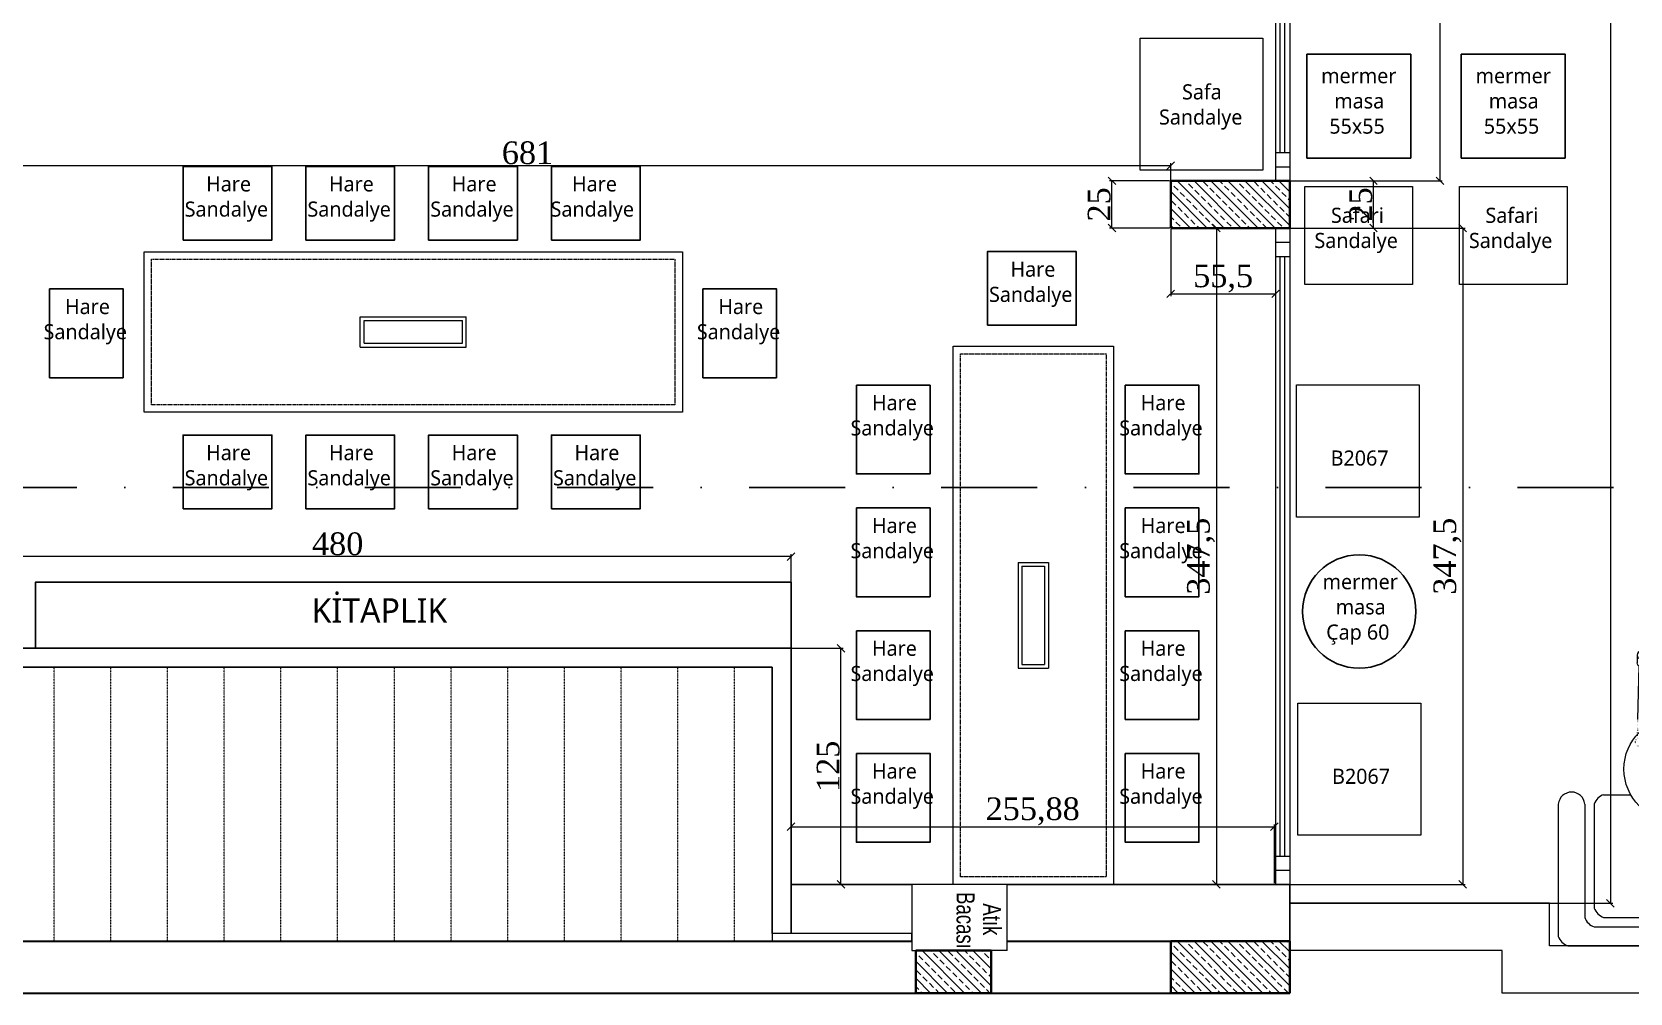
# Model space of a CAD drawing. Header units: millimetres. Extents: x 61675 to 66977, y 9453 to 12371.
# Drawn here: x 63813 to 64659, y 10299 to 10808 of the extents above; entities that cross this region are included whole.
import ezdxf

# ---------------------------------------------------------------- set-up
doc = ezdxf.new("R2010")
doc.units = ezdxf.units.MM
doc.header["$LTSCALE"] = 2
doc.header["$PDMODE"] = 2
for name, pattern in [('DASHDOTX2', [50.8, 25.4, -12.7, 0, -12.7]), ('DOT', [6.35, 0, -6.35]), ('DOT2', [0.125, 0, -0.125]), ('HIDDEN', [0.375, 0.25, -0.125])]:
    doc.linetypes.add(name, pattern=pattern)
doc.layers.get('0').update_dxf_attribs({"lineweight": 20})
for name, color, linetype, lineweight in [('DUVAR', 12, 'Continuous', 35), ('KOLON', 150, 'Continuous', 40), ('SIVA', 4, 'Continuous', 15), ('t_ahsap', 34, 'Continuous', 25), ('t_ahsapkesit', 42, 'Continuous', 20), ('t_alçıpan', 219, 'Continuous', 25), ('t_arka', 17, 'Continuous', 18), ('t_demir', 103, 'Continuous', 20), ('t_izdüşüm', 7, 'DOT2', 18), ('t_kesitçizgisi', 7, 'DASHDOTX2', 30), ('t_olcu', 252, 'Continuous', 20), ('t_oturum', 36, 'Continuous', 20), ('t_tarama', 253, 'Continuous', 5), ('t_tefris', 44, 'Continuous', 25), ('t_tefrişoturum', 25, 'Continuous', 15), ('t_yazı', 7, 'Continuous', 25), ('TEFRİŞ', 6, 'Continuous', 20), ('YEŞİL', 3, 'Continuous', 50)]:
    doc.layers.add(name, color=color, linetype=linetype, lineweight=lineweight)
doc.styles.add('MEKAN', font='swisscl.ttf', dxfattribs={"height": 21})
doc.styles.get("Standard").update_dxf_attribs({"font": 'times.ttf', "height": 12})
doc.dimstyles.new('olcu50', dxfattribs={"dimtxt": 13, "dimasz": 4, "dimexe": 1.25, "dimexo": 0.625, "dimtad": 1, "dimtxsty": 'Standard', "dimblk": 'OBLIQUE', "dimcen": 2.5, "dimclrd": 256, "dimclre": 256, "dimclrt": 7, "dimadec": 0, "dimazin": 0, "dimtfac": 1, "dimtmove": 0, "dimatfit": 3, "dimldrblk": 'OBLIQUE', "dimfxl": 1, "dimlwd": -1, "dimlwe": -1, "dimarcsym": 0})

# ---------------------------------------------------------------- blocks, each defined once
blk = doc.blocks.new('HSAN')
at = {"layer": 't_tefrişoturum'}
for p, q in [((-22.5, 47.14), (-22.5, 43.03)), ((-18.5, 47.14), (-18.5, 43.03)), ((14.6, 47.14), (14.6, 43.03)), ((18.6, 47.14), (18.6, 43.03)), ((-22.19, 13.17), (-21.54, 41.32)), ((-21.19, 13.17), (-20.55, 41.03)), ((16.65, 41.03), (17.3, 13.17)), ((17.65, 41.32), (18.3, 13.17))]:
    blk.add_line(p, q, dxfattribs=at)
at = {"layer": 't_tefrişoturum', "color": 252, "linetype": 'DOT', "ltscale": 0.06}
for p, q in [((-22.46, 2.76), (-22.19, 13.17)), ((18.3, 13.17), (18.56, 2.76)), ((15.87, 0), (-19.77, 0))]:
    blk.add_line(p, q, dxfattribs=at)
at = {"layer": 't_tefrişoturum'}
for centre in [(-20.5, 47.14), (16.6, 47.14)]:
    blk.add_circle(centre, 2, dxfattribs=at)
at = {"layer": 't_tefrişoturum', "color": 252, "linetype": 'DOT', "ltscale": 0.06}
for centre in [(-21.5, 1), (17.6, 1)]:
    blk.add_circle(centre, 2, dxfattribs=at)
at = {"layer": 't_tefrişoturum'}
for centre, radius, start, end in [((-1.95, 24.33), 28.67, 54.55813, 125.44187), ((-1.95, 24.14), 27.86, 53.5535, 126.4465), ((-20.5, 43.03), 2, 180, 0), ((-1.95, 6.18), 40.42, 65.83773, 114.16227), ((16.6, 43.03), 2, 180, 0)]:
    blk.add_arc(centre, radius, start, end, dxfattribs=at)
blk = doc.blocks.new('bahce_sedir')
at = {"layer": 't_tefrişoturum', "linetype": 'Continuous'}
for p, q in [((-75, 412), (-5, 412)), ((0, -407), (0, 407)), ((-75, 398), (-15, 398)), ((-75, 393), (-20, 393)), ((-10, -393), (-10, 393)), ((-80, 354.19), (-80, 388)), ((-15, -388), (-15, 388)), ((-80, 259.19), (-80, 306.31)), ((-80, 164.19), (-80, 211.31)), ((-80, 69.19), (-80, 116.31)), ((-80, -25.81), (-80, 21.31)), ((-80, -125.81), (-80, -73.69)), ((-80, -225.81), (-80, -173.69)), ((-80, -325.81), (-80, -273.69)), ((-80, -388), (-80, -373.69)), ((-75, -393), (-20, -393)), ((-75, -398), (-15, -398)), ((-75, -412), (-5, -412))]:
    blk.add_line(p, q, dxfattribs=at)
at = {"layer": 't_tefrişoturum', "linetype": 'Continuous', "extrusion": (0, 0, -1)}
for points in [[(45.81, 345.89), (45.81, 345.89), (46.19, 346.19), (46.56, 346.61), (46.92, 347.02), (47.22, 347.49), (47.04, 347.04), (46.8, 346.64), (46.37, 346.21), (45.81, 345.89)], [(44.15, 346.02), (43.95, 346.17), (43.74, 346.38), (43.58, 346.6), (43.43, 346.82), (43.28, 347.04), (43.12, 347.32), (42.95, 347.66), (42.84, 347.95), (43, 347.67), (43.18, 347.33), (43.34, 347.05), (43.49, 346.83), (43.65, 346.61), (43.86, 346.4), (44.01, 346.18), (44.15, 346.02)], [(45.52, 344.57), (45.71, 344.48), (45.86, 344.32), (46.07, 344.11), (46.16, 343.88), (46.33, 343.6), (46.43, 343.31), (46.53, 343.02), (46.58, 342.72), (46.54, 342.96), (46.44, 343.25), (46.28, 343.47), (46.13, 343.69), (45.98, 343.91), (45.82, 344.13), (45.67, 344.35), (45.52, 344.57)], [(44.55, 345.41), (44.55, 345.41), (44.6, 345.47), (44.64, 345.6), (44.81, 345.68), (44.98, 345.77), (45.17, 345.74), (45.3, 345.7), (45.37, 345.58), (45.38, 345.53), (45.41, 345.35), (45.37, 345.16), (45.26, 345.08), (45.09, 345), (44.9, 345.03), (44.72, 345.06), (44.63, 345.23), (44.55, 345.41)], [(44.26, 344.88), (44.26, 344.88), (43.84, 344.45), (43.42, 343.97), (43.12, 343.5), (42.94, 343.05), (43.11, 343.62), (43.4, 344.09), (43.83, 344.51), (44.26, 344.88)], [(45.81, 250.89), (45.81, 250.89), (46.19, 251.19), (46.56, 251.61), (46.92, 252.02), (47.22, 252.49), (47.04, 252.04), (46.8, 251.64), (46.37, 251.21), (45.81, 250.89)], [(45.52, 249.57), (45.71, 249.48), (45.86, 249.32), (46.07, 249.11), (46.16, 248.88), (46.33, 248.6), (46.43, 248.31), (46.53, 248.02), (46.58, 247.72), (46.54, 247.96), (46.44, 248.25), (46.28, 248.47), (46.13, 248.69), (45.98, 248.91), (45.82, 249.13), (45.67, 249.35), (45.52, 249.57)], [(44.55, 250.41), (44.55, 250.41), (44.6, 250.47), (44.64, 250.6), (44.81, 250.68), (44.98, 250.77), (45.17, 250.74), (45.3, 250.7), (45.37, 250.58), (45.38, 250.53), (45.41, 250.35), (45.37, 250.16), (45.26, 250.08), (45.09, 250), (44.9, 250.03), (44.72, 250.06), (44.63, 250.23), (44.55, 250.41)], [(44.26, 249.88), (44.26, 249.88), (43.84, 249.45), (43.42, 248.97), (43.12, 248.5), (42.94, 248.05), (43.11, 248.62), (43.4, 249.09), (43.83, 249.51), (44.26, 249.88)], [(44.15, 251.02), (43.95, 251.17), (43.74, 251.38), (43.58, 251.6), (43.43, 251.82), (43.28, 252.04), (43.12, 252.32), (42.95, 252.66), (42.84, 252.95), (43, 252.67), (43.18, 252.33), (43.34, 252.05), (43.49, 251.83), (43.65, 251.61), (43.86, 251.4), (44.01, 251.18), (44.15, 251.02)], [(45.81, -49.11), (45.81, -49.11), (46.19, -48.81), (46.56, -48.39), (46.92, -47.98), (47.22, -47.51), (47.04, -47.96), (46.8, -48.36), (46.37, -48.79), (45.81, -49.11)], [(45.52, -50.43), (45.71, -50.52), (45.86, -50.68), (46.07, -50.89), (46.16, -51.12), (46.33, -51.4), (46.43, -51.69), (46.53, -51.98), (46.58, -52.28), (46.54, -52.04), (46.44, -51.75), (46.28, -51.53), (46.13, -51.31), (45.98, -51.09), (45.82, -50.87), (45.67, -50.65), (45.52, -50.43)], [(44.55, -49.59), (44.55, -49.59), (44.6, -49.53), (44.64, -49.4), (44.81, -49.32), (44.98, -49.23), (45.17, -49.26), (45.3, -49.3), (45.37, -49.42), (45.38, -49.47), (45.41, -49.65), (45.37, -49.84), (45.26, -49.92), (45.09, -50), (44.9, -49.97), (44.72, -49.94), (44.63, -49.77), (44.55, -49.59)], [(44.26, -50.12), (44.26, -50.12), (43.84, -50.55), (43.42, -51.03), (43.12, -51.5), (42.94, -51.95), (43.11, -51.38), (43.4, -50.91), (43.83, -50.49), (44.26, -50.12)], [(44.15, -48.98), (43.95, -48.83), (43.74, -48.62), (43.58, -48.4), (43.43, -48.18), (43.28, -47.96), (43.12, -47.68), (42.95, -47.34), (42.84, -47.05), (43, -47.33), (43.18, -47.67), (43.34, -47.95), (43.49, -48.17), (43.65, -48.39), (43.86, -48.6), (44.01, -48.82), (44.15, -48.98)], [(45.81, -149.11), (45.81, -149.11), (46.19, -148.81), (46.56, -148.39), (46.92, -147.98), (47.22, -147.51), (47.04, -147.96), (46.8, -148.36), (46.37, -148.79), (45.81, -149.11)], [(45.52, -150.43), (45.71, -150.52), (45.86, -150.68), (46.07, -150.89), (46.16, -151.12), (46.33, -151.4), (46.43, -151.69), (46.53, -151.98), (46.58, -152.28), (46.54, -152.04), (46.44, -151.75), (46.28, -151.53), (46.13, -151.31), (45.98, -151.09), (45.82, -150.87), (45.67, -150.65), (45.52, -150.43)], [(44.55, -149.59), (44.55, -149.59), (44.6, -149.53), (44.64, -149.4), (44.81, -149.32), (44.98, -149.23), (45.17, -149.26), (45.3, -149.3), (45.37, -149.42), (45.38, -149.47), (45.41, -149.65), (45.37, -149.84), (45.26, -149.92), (45.09, -150), (44.9, -149.97), (44.72, -149.94), (44.63, -149.77), (44.55, -149.59)], [(44.26, -150.12), (44.26, -150.12), (43.84, -150.55), (43.42, -151.03), (43.12, -151.5), (42.94, -151.95), (43.11, -151.38), (43.4, -150.91), (43.83, -150.49), (44.26, -150.12)], [(44.15, -148.98), (43.95, -148.83), (43.74, -148.62), (43.58, -148.4), (43.43, -148.18), (43.28, -147.96), (43.12, -147.68), (42.95, -147.34), (42.84, -147.05), (43, -147.33), (43.18, -147.67), (43.34, -147.95), (43.49, -148.17), (43.65, -148.39), (43.86, -148.6), (44.01, -148.82), (44.15, -148.98)], [(45.81, -249.11), (45.81, -249.11), (46.19, -248.81), (46.56, -248.39), (46.92, -247.98), (47.22, -247.51), (47.04, -247.96), (46.8, -248.36), (46.37, -248.79), (45.81, -249.11)], [(45.52, -250.43), (45.71, -250.52), (45.86, -250.68), (46.07, -250.89), (46.16, -251.12), (46.33, -251.4), (46.43, -251.69), (46.53, -251.98), (46.58, -252.28), (46.54, -252.04), (46.44, -251.75), (46.28, -251.53), (46.13, -251.31), (45.98, -251.09), (45.82, -250.87), (45.67, -250.65), (45.52, -250.43)], [(44.55, -249.59), (44.55, -249.59), (44.6, -249.53), (44.64, -249.4), (44.81, -249.32), (44.98, -249.23), (45.17, -249.26), (45.3, -249.3), (45.37, -249.42), (45.38, -249.47), (45.41, -249.65), (45.37, -249.84), (45.26, -249.92), (45.09, -250), (44.9, -249.97), (44.72, -249.94), (44.63, -249.77), (44.55, -249.59)], [(44.26, -250.12), (44.26, -250.12), (43.84, -250.55), (43.42, -251.03), (43.12, -251.5), (42.94, -251.95), (43.11, -251.38), (43.4, -250.91), (43.83, -250.49), (44.26, -250.12)], [(44.15, -248.98), (43.95, -248.83), (43.74, -248.62), (43.58, -248.4), (43.43, -248.18), (43.28, -247.96), (43.12, -247.68), (42.95, -247.34), (42.84, -247.05), (43, -247.33), (43.18, -247.67), (43.34, -247.95), (43.49, -248.17), (43.65, -248.39), (43.86, -248.6), (44.01, -248.82), (44.15, -248.98)], [(45.81, -349.11), (45.81, -349.11), (46.19, -348.81), (46.56, -348.39), (46.92, -347.98), (47.22, -347.51), (47.04, -347.96), (46.8, -348.36), (46.37, -348.79), (45.81, -349.11)], [(45.52, -350.43), (45.71, -350.52), (45.86, -350.68), (46.07, -350.89), (46.16, -351.12), (46.33, -351.4), (46.43, -351.69), (46.53, -351.98), (46.58, -352.28), (46.54, -352.04), (46.44, -351.75), (46.28, -351.53), (46.13, -351.31), (45.98, -351.09), (45.82, -350.87), (45.67, -350.65), (45.52, -350.43)], [(44.55, -349.59), (44.55, -349.59), (44.6, -349.53), (44.64, -349.4), (44.81, -349.32), (44.98, -349.23), (45.17, -349.26), (45.3, -349.3), (45.37, -349.42), (45.38, -349.47), (45.41, -349.65), (45.37, -349.84), (45.26, -349.92), (45.09, -350), (44.9, -349.97), (44.72, -349.94), (44.63, -349.77), (44.55, -349.59)], [(44.26, -350.12), (44.26, -350.12), (43.84, -350.55), (43.42, -351.03), (43.12, -351.5), (42.94, -351.95), (43.11, -351.38), (43.4, -350.91), (43.83, -350.49), (44.26, -350.12)], [(44.15, -348.98), (43.95, -348.83), (43.74, -348.62), (43.58, -348.4), (43.43, -348.18), (43.28, -347.96), (43.12, -347.68), (42.95, -347.34), (42.84, -347.05), (43, -347.33), (43.18, -347.67), (43.34, -347.95), (43.49, -348.17), (43.65, -348.39), (43.86, -348.6), (44.01, -348.82), (44.15, -348.98)]]:
    blk.add_lwpolyline(points, dxfattribs=at)
at = {"layer": 't_tefrişoturum', "linetype": 'Continuous'}
for centre in [(-93.54, 330.25), (-93.54, 235.25), (-93.54, 140.25), (-93.54, 45.25), (-93.54, -49.75), (-93.54, -149.75), (-93.54, -249.75), (-93.54, -349.75)]:
    blk.add_circle(centre, 27.5, dxfattribs=at)
for centre, radius, start, end in [((-74.34, 405), 7.03, 95.38848, 264.61152), ((-7.56, 404.44), 7.99, 18.72066, 71.27934), ((-17.56, 390.44), 7.99, 18.72066, 71.27934), ((-72.44, 385.44), 7.99, 108.72066, 161.27934), ((-22.56, 385.44), 7.99, 18.72066, 71.27934), ((-72.44, -385.44), 7.99, 198.72066, 251.27934), ((-22.56, -385.44), 7.99, 288.72066, 341.27934), ((-17.56, -390.44), 7.99, 288.72066, 341.27934), ((-74.34, -405), 7.03, 95.38848, 264.61152), ((-7.56, -404.44), 7.99, 288.72066, 341.27934)]:
    blk.add_arc(centre, radius, start, end, dxfattribs=at)
at = {"layer": 't_tefrişoturum', "extrusion": (0, 0, -1), "rotation": 270}
for p in [(106.79, 328.3), (106.79, 233.3), (106.79, 138.3), (106.79, 43.3), (106.79, -51.7), (106.79, -151.7), (106.79, -251.7), (106.79, -351.7)]:
    blk.add_blockref('HSAN', p, dxfattribs=at)
blk = doc.blocks.new('_Oblique')
at = {"color": 0, "linetype": 'ByBlock', "lineweight": -2}
blk.add_line((-0.5, -0.5), (0.5, 0.5), dxfattribs=at)
blk = doc.blocks.new('*D2398')
at = {"layer": 'DEFPOINTS', "color": 0, "transparency": 16777216}
for p in [(64416.2, 10736.98), (63735.2, 10705.66), (64416.2, 10705.66)]:
    blk.add_point(p, dxfattribs=at)
at = {"layer": 't_olcu', "transparency": 16777216}
for p, q in [((63735.2, 10706.29), (63735.2, 10738.23)), ((63735.2, 10736.98), (64416.2, 10736.98)), ((64416.2, 10706.29), (64416.2, 10738.23))]:
    blk.add_line(p, q, dxfattribs=at)
at = {"layer": 't_olcu', "transparency": 16777216, "xscale": 4, "yscale": 4, "zscale": 4, "rotation": 180}
blk.add_blockref('_Oblique', (63735.2, 10736.98), dxfattribs=at)
at = {"layer": 't_olcu', "transparency": 16777216, "xscale": 4, "yscale": 4, "zscale": 4}
blk.add_blockref('_Oblique', (64416.2, 10736.98), dxfattribs=at)
at = {"layer": 't_olcu', "color": 7, "transparency": 16777216, "insert": (64075.7, 10743.7), "char_height": 12, "attachment_point": 5}
blk.add_mtext('681', dxfattribs=at)
blk = doc.blocks.new('*D2399')
at = {"layer": 'DEFPOINTS', "color": 0, "transparency": 16777216}
for p in [(64385.09, 10728.91), (64416.2, 10728.91), (64416.2, 10703.91)]:
    blk.add_point(p, dxfattribs=at)
at = {"layer": 't_olcu', "transparency": 16777216}
for p, q in [((64415.58, 10728.91), (64383.84, 10728.91)), ((64385.09, 10703.91), (64385.09, 10728.91)), ((64415.58, 10703.91), (64383.84, 10703.91))]:
    blk.add_line(p, q, dxfattribs=at)
at = {"layer": 't_olcu', "transparency": 16777216, "xscale": 4, "yscale": 4, "zscale": 4}
for p, rotation in [((64385.09, 10728.91), 90), ((64385.09, 10703.91), 270)]:
    blk.add_blockref('_Oblique', p, dxfattribs=dict(at, rotation=rotation))
at = {"layer": 't_olcu', "color": 7, "transparency": 16777216, "insert": (64378.36, 10716.41), "char_height": 12, "attachment_point": 5, "rotation": 90}
blk.add_mtext('25', dxfattribs=at)
blk = doc.blocks.new('*D2400')
at = {"layer": 'DEFPOINTS', "color": 0, "transparency": 16777216}
for p in [(64416.2, 10703.91), (64471.7, 10703.91), (64471.7, 10669.1)]:
    blk.add_point(p, dxfattribs=at)
at = {"layer": 't_olcu', "transparency": 16777216}
for p, q in [((64416.2, 10703.29), (64416.2, 10667.85)), ((64471.7, 10703.29), (64471.7, 10667.85)), ((64416.2, 10669.1), (64471.7, 10669.1))]:
    blk.add_line(p, q, dxfattribs=at)
at = {"layer": 't_olcu', "transparency": 16777216, "xscale": 4, "yscale": 4, "zscale": 4, "rotation": 180}
blk.add_blockref('_Oblique', (64416.2, 10669.1), dxfattribs=at)
at = {"layer": 't_olcu', "transparency": 16777216, "xscale": 4, "yscale": 4, "zscale": 4}
blk.add_blockref('_Oblique', (64471.7, 10669.1), dxfattribs=at)
at = {"layer": 't_olcu', "color": 7, "transparency": 16777216, "insert": (64443.95, 10677.2), "char_height": 12, "attachment_point": 5}
blk.add_mtext('55,5', dxfattribs=at)
blk = doc.blocks.new('*D2401')
at = {"layer": 'DEFPOINTS', "color": 0, "transparency": 16777216}
for p in [(64471.7, 10703.91), (64440.37, 10356.41), (64471.7, 10356.41)]:
    blk.add_point(p, dxfattribs=at)
at = {"layer": 't_olcu', "transparency": 16777216}
for p, q in [((64471.08, 10703.91), (64439.12, 10703.91)), ((64440.37, 10703.91), (64440.37, 10356.41)), ((64471.08, 10356.41), (64439.12, 10356.41))]:
    blk.add_line(p, q, dxfattribs=at)
at = {"layer": 't_olcu', "transparency": 16777216, "xscale": 4, "yscale": 4, "zscale": 4}
for p, rotation in [((64440.37, 10703.91), 90), ((64440.37, 10356.41), 270)]:
    blk.add_blockref('_Oblique', p, dxfattribs=dict(at, rotation=rotation))
at = {"layer": 't_olcu', "color": 7, "transparency": 16777216, "insert": (64432.27, 10530.16), "char_height": 12, "attachment_point": 5, "rotation": 90}
blk.add_mtext('347,5', dxfattribs=at)
blk = doc.blocks.new('*D2402')
at = {"layer": 'DEFPOINTS', "color": 0, "transparency": 16777216}
for p in [(64471.08, 10386.97), (64215.2, 10356.41), (64471.08, 10356.41)]:
    blk.add_point(p, dxfattribs=at)
at = {"layer": 't_olcu', "transparency": 16777216}
for p, q in [((64215.2, 10357.04), (64215.2, 10388.22)), ((64215.2, 10386.97), (64471.08, 10386.97)), ((64471.08, 10357.04), (64471.08, 10388.22))]:
    blk.add_line(p, q, dxfattribs=at)
at = {"layer": 't_olcu', "transparency": 16777216, "xscale": 4, "yscale": 4, "zscale": 4, "rotation": 180}
blk.add_blockref('_Oblique', (64215.2, 10386.97), dxfattribs=at)
at = {"layer": 't_olcu', "transparency": 16777216, "xscale": 4, "yscale": 4, "zscale": 4}
blk.add_blockref('_Oblique', (64471.08, 10386.97), dxfattribs=at)
at = {"layer": 't_olcu', "color": 7, "transparency": 16777216, "insert": (64343.14, 10395.07), "char_height": 12, "attachment_point": 5}
blk.add_mtext('255,88', dxfattribs=at)
blk = doc.blocks.new('*D2403')
at = {"layer": 'DEFPOINTS', "color": 0, "transparency": 16777216}
for p in [(64215.2, 10481.41), (64241.63, 10481.41), (64215.2, 10356.41)]:
    blk.add_point(p, dxfattribs=at)
at = {"layer": 't_olcu', "transparency": 16777216}
for p, q in [((64215.83, 10481.41), (64242.88, 10481.41)), ((64241.63, 10356.41), (64241.63, 10481.41)), ((64215.83, 10356.41), (64242.88, 10356.41))]:
    blk.add_line(p, q, dxfattribs=at)
at = {"layer": 't_olcu', "transparency": 16777216, "xscale": 4, "yscale": 4, "zscale": 4}
for p, rotation in [((64241.63, 10481.41), 90), ((64241.63, 10356.41), 270)]:
    blk.add_blockref('_Oblique', p, dxfattribs=dict(at, rotation=rotation))
at = {"layer": 't_olcu', "color": 7, "transparency": 16777216, "insert": (64234.9, 10418.91), "char_height": 12, "attachment_point": 5, "rotation": 90}
blk.add_mtext('125', dxfattribs=at)
blk = doc.blocks.new('*D2404')
at = {"layer": 'DEFPOINTS', "color": 0, "transparency": 16777216}
for p in [(63735.2, 10529.95), (63735.2, 10481.41), (64215.2, 10481.41)]:
    blk.add_point(p, dxfattribs=at)
at = {"layer": 't_olcu', "transparency": 16777216}
for p, q in [((63735.2, 10482.04), (63735.2, 10531.2)), ((64215.2, 10529.95), (63735.2, 10529.95)), ((64215.2, 10482.04), (64215.2, 10531.2))]:
    blk.add_line(p, q, dxfattribs=at)
at = {"layer": 't_olcu', "transparency": 16777216, "xscale": 4, "yscale": 4, "zscale": 4, "rotation": 180}
blk.add_blockref('_Oblique', (63735.2, 10529.95), dxfattribs=at)
at = {"layer": 't_olcu', "transparency": 16777216, "xscale": 4, "yscale": 4, "zscale": 4}
blk.add_blockref('_Oblique', (64215.2, 10529.95), dxfattribs=at)
at = {"layer": 't_olcu', "color": 7, "transparency": 16777216, "insert": (63975.2, 10536.68), "char_height": 12, "attachment_point": 5}
blk.add_mtext('480', dxfattribs=at)
blk = doc.blocks.new('*D2418')
at = {"layer": 'DEFPOINTS', "color": 0, "transparency": 16777216}
for p in [(64479.2, 11378.91), (64479.2, 10346.41), (64648.97, 10346.41)]:
    blk.add_point(p, dxfattribs=at)
at = {"layer": 't_olcu', "transparency": 16777216}
for p, q in [((64479.83, 11378.91), (64650.22, 11378.91)), ((64648.97, 11378.91), (64648.97, 10346.41)), ((64479.83, 10346.41), (64650.22, 10346.41))]:
    blk.add_line(p, q, dxfattribs=at)
at = {"layer": 't_olcu', "transparency": 16777216, "xscale": 4, "yscale": 4, "zscale": 4}
for p, rotation in [((64648.97, 11378.91), 90), ((64648.97, 10346.41), 270)]:
    blk.add_blockref('_Oblique', p, dxfattribs=dict(at, rotation=rotation))
at = {"layer": 't_olcu', "color": 7, "transparency": 16777216, "insert": (64640.87, 10862.66), "char_height": 12, "attachment_point": 5, "rotation": 90}
blk.add_mtext('1032,5', dxfattribs=at)
blk = doc.blocks.new('*D2421')
at = {"layer": 'DEFPOINTS', "color": 0, "transparency": 16777216}
for p in [(64479.2, 11129.91), (64479.2, 10728.91), (64558.72, 10728.91)]:
    blk.add_point(p, dxfattribs=at)
at = {"layer": 't_olcu', "transparency": 16777216}
for p, q in [((64479.83, 11129.91), (64559.97, 11129.91)), ((64558.72, 11129.91), (64558.72, 10728.91)), ((64479.83, 10728.91), (64559.97, 10728.91))]:
    blk.add_line(p, q, dxfattribs=at)
at = {"layer": 't_olcu', "transparency": 16777216, "xscale": 4, "yscale": 4, "zscale": 4}
for p, rotation in [((64558.72, 11129.91), 90), ((64558.72, 10728.91), 270)]:
    blk.add_blockref('_Oblique', p, dxfattribs=dict(at, rotation=rotation))
at = {"layer": 't_olcu', "color": 7, "transparency": 16777216, "insert": (64551.99, 10929.41), "char_height": 12, "attachment_point": 5, "rotation": 90}
blk.add_mtext('401', dxfattribs=at)
blk = doc.blocks.new('*D2422')
at = {"layer": 'DEFPOINTS', "color": 0, "transparency": 16777216}
for p in [(64479.2, 10703.91), (64479.2, 10356.41), (64570.8, 10356.41)]:
    blk.add_point(p, dxfattribs=at)
at = {"layer": 't_olcu', "transparency": 16777216}
for p, q in [((64479.83, 10703.91), (64572.05, 10703.91)), ((64570.8, 10703.91), (64570.8, 10356.41)), ((64479.83, 10356.41), (64572.05, 10356.41))]:
    blk.add_line(p, q, dxfattribs=at)
at = {"layer": 't_olcu', "transparency": 16777216, "xscale": 4, "yscale": 4, "zscale": 4}
for p, rotation in [((64570.8, 10703.91), 90), ((64570.8, 10356.41), 270)]:
    blk.add_blockref('_Oblique', p, dxfattribs=dict(at, rotation=rotation))
at = {"layer": 't_olcu', "color": 7, "transparency": 16777216, "insert": (64562.7, 10530.16), "char_height": 12, "attachment_point": 5, "rotation": 90}
blk.add_mtext('347,5', dxfattribs=at)
blk = doc.blocks.new('*D2423')
at = {"layer": 'DEFPOINTS', "color": 0, "transparency": 16777216}
for p in [(64479.83, 10728.91), (64523.56, 10728.91), (64479.2, 10703.91)]:
    blk.add_point(p, dxfattribs=at)
at = {"layer": 't_olcu', "transparency": 16777216}
for p, q in [((64480.45, 10728.91), (64524.81, 10728.91)), ((64523.56, 10703.91), (64523.56, 10728.91)), ((64479.83, 10703.91), (64524.81, 10703.91))]:
    blk.add_line(p, q, dxfattribs=at)
at = {"layer": 't_olcu', "transparency": 16777216, "xscale": 4, "yscale": 4, "zscale": 4}
for p, rotation in [((64523.56, 10728.91), 90), ((64523.56, 10703.91), 270)]:
    blk.add_blockref('_Oblique', p, dxfattribs=dict(at, rotation=rotation))
at = {"layer": 't_olcu', "color": 7, "transparency": 16777216, "insert": (64516.83, 10716.41), "char_height": 12, "attachment_point": 5, "rotation": 90}
blk.add_mtext('25', dxfattribs=at)

msp = doc.modelspace()

# ---------------------------------------------------------------- hatches: boundary and pattern name
at = {"layer": 't_tarama'}
h = msp.add_hatch(dxfattribs=at)
h.set_pattern_fill('ANSI33', color=256, angle=-90)
h.set_pattern_definition([(315, (81923.7046, 44636.727), (4.4901281, 4.4901281), []), (315, (81923.7046, 44632.237), (4.4901281, 4.4901281), [3.175, -1.5875])])
h.paths.add_polyline_path([(64479.205, 10728.911), (64479.205, 10703.911), (64416.205, 10703.911), (64416.205, 10728.911)])
h = msp.add_hatch(dxfattribs=at)
h.set_pattern_fill('ANSI33', color=256, angle=-90)
h.set_pattern_definition([(315, (81788.7046, 44229.227), (4.4901281, 4.4901281), []), (315, (81788.7046, 44224.737), (4.4901281, 4.4901281), [3.175, -1.5875])])
h.paths.add_polyline_path([(64321.205, 10321.411), (64321.205, 10298.911), (64281.205, 10298.911), (64281.205, 10321.411)])
h = msp.add_hatch(dxfattribs=at)
h.set_pattern_fill('ANSI33', color=256, angle=-90)
h.set_pattern_definition([(315, (81923.7046, 44234.227), (4.4901281, 4.4901281), []), (315, (81923.7046, 44229.737), (4.4901281, 4.4901281), [3.175, -1.5875])])
h.paths.add_polyline_path([(64479.205, 10326.411), (64479.205, 10298.911), (64416.205, 10298.911), (64416.205, 10326.411)])

# ---------------------------------------------------------------- linework, layer by layer
for p, q in [((64616.705, 10346.411), (64479.205, 10346.411)), ((64616.705, 10323.911), (64616.705, 10346.411)), ((64591.705, 10321.411), (64479.205, 10321.411)), ((64591.705, 10298.911), (64591.705, 10321.411)), ((65787.253, 10323.958), (64616.705, 10323.911)), ((65787.254, 10298.911), (64591.705, 10298.911))]:
    msp.add_line(p, q)
at = {"layer": 'DUVAR'}
for p, q in [((63686.205, 10326.411), (64279.205, 10326.411)), ((64329.705, 10326.411), (64416.205, 10326.411)), ((63711.205, 10298.911), (64416.205, 10298.911)), ((64271.205, 10298.911), (64278.705, 10298.911))]:
    msp.add_line(p, q, dxfattribs=at)
at = {"layer": 'KOLON'}
for p, q in [((64416.205, 10728.911), (64479.205, 10728.911)), ((64416.205, 10703.911), (64416.205, 10728.911)), ((64479.205, 10728.911), (64479.205, 10703.911)), ((64479.205, 10703.911), (64416.205, 10703.911)), ((64281.205, 10321.411), (64321.205, 10321.411)), ((64281.205, 10321.411), (64281.205, 10298.911)), ((64321.205, 10321.411), (64321.205, 10298.911)), ((64416.205, 10326.411), (64479.205, 10326.411)), ((64416.205, 10298.911), (64416.205, 10326.411)), ((64479.205, 10326.411), (64479.205, 10298.911)), ((64281.205, 10298.911), (64321.205, 10298.911)), ((64479.205, 10298.911), (64416.205, 10298.911))]:
    msp.add_line(p, q, dxfattribs=at)
at = {"layer": 'SIVA'}
for p, q in [((64471.705, 11129.911), (64471.705, 10728.911)), ((64479.205, 11129.911), (64479.205, 10728.911)), ((64471.705, 10743.911), (64479.205, 10743.911)), ((64471.705, 10736.411), (64479.205, 10736.411)), ((64471.705, 10728.911), (64479.205, 10728.911)), ((64471.705, 10703.911), (64471.705, 10356.411)), ((64471.705, 10703.911), (64479.205, 10703.911)), ((64479.205, 10703.911), (64479.205, 10356.411)), ((64471.705, 10696.411), (64479.205, 10696.411)), ((64471.705, 10688.911), (64479.205, 10688.911)), ((64471.705, 10371.411), (64479.205, 10371.411)), ((64471.705, 10363.911), (64479.205, 10363.911)), ((64329.705, 10356.411), (64279.205, 10356.411)), ((64279.205, 10356.411), (64279.205, 10321.411)), ((64329.705, 10321.411), (64329.705, 10356.411)), ((64471.705, 10356.411), (64479.205, 10356.411)), ((64279.205, 10321.411), (64281.205, 10321.411)), ((64329.705, 10321.411), (64321.205, 10321.411))]:
    msp.add_line(p, q, dxfattribs=at)
msp.add_lwpolyline([(64279.205, 10326.411), (64279.205, 10330.411), (64205.205, 10330.411), (64205.205, 10326.411), (64279.205, 10326.411)], close=True, dxfattribs=at)
at = {"layer": 't_ahsap', "ltscale": 0.5}
msp.add_lwpolyline([(63815.205, 10481.411), (63815.205, 10516.411), (64215.205, 10516.411), (64215.205, 10481.411), (63815.205, 10481.411)], dxfattribs=at)
at = {"layer": 't_ahsapkesit'}
for p, q in [((63987.205, 10656.911), (64043.205, 10656.911)), ((63987.205, 10640.911), (63987.205, 10656.911)), ((63989.205, 10654.911), (64041.205, 10654.911)), ((63989.205, 10642.911), (63989.205, 10654.911)), ((64041.205, 10642.911), (64041.205, 10654.911)), ((64043.205, 10640.911), (64043.205, 10656.911)), ((63989.205, 10642.911), (64041.205, 10642.911)), ((63987.205, 10640.911), (64043.205, 10640.911)), ((64335.455, 10526.911), (64335.455, 10470.911)), ((64335.455, 10526.911), (64351.455, 10526.911)), ((64337.455, 10524.911), (64337.455, 10472.911)), ((64337.455, 10524.911), (64349.455, 10524.911)), ((64349.455, 10524.911), (64349.455, 10472.911)), ((64351.455, 10526.911), (64351.455, 10470.911)), ((64335.455, 10470.911), (64351.455, 10470.911)), ((64337.455, 10472.911), (64349.455, 10472.911))]:
    msp.add_line(p, q, dxfattribs=at)
for points in [[(64157.705, 10691.411), (64157.705, 10606.411), (63872.705, 10606.411), (63872.705, 10691.411)], [(64385.955, 10356.411), (64300.955, 10356.411), (64300.955, 10641.411), (64385.955, 10641.411)]]:
    msp.add_lwpolyline(points, close=True, dxfattribs=at)
at = {"layer": 't_alçıpan', "ltscale": 0.5}
for p, q in [((63735.205, 10481.411), (64215.205, 10481.411)), ((64215.205, 10481.411), (64215.205, 10330.411)), ((63735.205, 10471.411), (64205.205, 10471.411)), ((64205.205, 10471.411), (64205.205, 10330.411)), ((64279.205, 10356.411), (64215.205, 10356.411)), ((64329.705, 10356.411), (64479.205, 10356.411)), ((64479.205, 10356.411), (64479.205, 10326.411))]:
    msp.add_line(p, q, dxfattribs=at)
at = {"layer": 't_arka', "linetype": 'HIDDEN'}
for points in [[(64153.705, 10687.411), (64153.705, 10610.411), (63876.705, 10610.411), (63876.705, 10687.411)], [(64381.955, 10360.411), (64304.955, 10360.411), (64304.955, 10637.411), (64381.955, 10637.411)]]:
    msp.add_lwpolyline(points, close=True, dxfattribs=at)
at = {"layer": 't_izdüşüm', "ltscale": 0.5}
for p, q in [((63825.205, 10326.123), (63825.205, 10471.411)), ((63855.205, 10326.123), (63855.205, 10471.411)), ((63885.205, 10326.123), (63885.205, 10471.411)), ((63915.205, 10326.123), (63915.205, 10471.411)), ((63945.205, 10326.123), (63945.205, 10471.411)), ((63975.205, 10326.123), (63975.205, 10471.411)), ((64005.205, 10326.123), (64005.205, 10471.411)), ((64035.205, 10326.123), (64035.205, 10471.411)), ((64065.205, 10326.123), (64065.205, 10471.411)), ((64095.205, 10326.123), (64095.205, 10471.411)), ((64125.205, 10326.123), (64125.205, 10471.411)), ((64155.205, 10326.123), (64155.205, 10471.411)), ((64185.205, 10326.123), (64185.205, 10471.411))]:
    msp.add_line(p, q, dxfattribs=at)
at = {"layer": 't_kesitçizgisi', "extrusion": (1.7622e-08, -2.38605e-07, 1)}
msp.add_line((64854.045, 10566.626, 0), (62396.073, 10566.626, 0), dxfattribs=at)
at = {"layer": 't_oturum', "lineweight": 25}
for points in [[(63893.38, 10697.582), (63940.38, 10697.582), (63940.38, 10736.582), (63893.38, 10736.582), (63893.38, 10697.582)], [(63958.38, 10697.582), (64005.38, 10697.582), (64005.38, 10736.582), (63958.38, 10736.582), (63958.38, 10697.582)], [(64023.38, 10697.582), (64070.38, 10697.582), (64070.38, 10736.582), (64023.38, 10736.582), (64023.38, 10697.582)], [(64088.38, 10697.582), (64135.38, 10697.582), (64135.38, 10736.582), (64088.38, 10736.582), (64088.38, 10697.582)], [(64319.194, 10652.429), (64366.194, 10652.429), (64366.194, 10691.429), (64319.194, 10691.429), (64319.194, 10652.429)], [(63861.687, 10624.65), (63861.687, 10671.65), (63822.687, 10671.65), (63822.687, 10624.65), (63861.687, 10624.65)], [(64207.521, 10624.65), (64207.521, 10671.65), (64168.521, 10671.65), (64168.521, 10624.65), (64207.521, 10624.65)], [(64249.862, 10620.736), (64249.862, 10573.736), (64288.862, 10573.736), (64288.862, 10620.736), (64249.862, 10620.736)], [(64392.125, 10620.736), (64392.125, 10573.736), (64431.125, 10573.736), (64431.125, 10620.736), (64392.125, 10620.736)], [(63893.38, 10555.319), (63940.38, 10555.319), (63940.38, 10594.319), (63893.38, 10594.319), (63893.38, 10555.319)], [(63958.38, 10555.319), (64005.38, 10555.319), (64005.38, 10594.319), (63958.38, 10594.319), (63958.38, 10555.319)], [(64023.38, 10555.319), (64070.38, 10555.319), (64070.38, 10594.319), (64023.38, 10594.319), (64023.38, 10555.319)], [(64088.38, 10555.319), (64135.38, 10555.319), (64135.38, 10594.319), (64088.38, 10594.319), (64088.38, 10555.319)], [(64249.862, 10555.736), (64249.862, 10508.736), (64288.862, 10508.736), (64288.862, 10555.736), (64249.862, 10555.736)], [(64392.125, 10555.736), (64392.125, 10508.736), (64431.125, 10508.736), (64431.125, 10555.736), (64392.125, 10555.736)], [(64249.862, 10490.736), (64249.862, 10443.736), (64288.862, 10443.736), (64288.862, 10490.736), (64249.862, 10490.736)], [(64392.125, 10490.736), (64392.125, 10443.736), (64431.125, 10443.736), (64431.125, 10490.736), (64392.125, 10490.736)], [(64249.862, 10425.736), (64249.862, 10378.736), (64288.862, 10378.736), (64288.862, 10425.736), (64249.862, 10425.736)], [(64392.125, 10425.736), (64392.125, 10378.736), (64431.125, 10378.736), (64431.125, 10425.736), (64392.125, 10425.736)]]:
    msp.add_lwpolyline(points, dxfattribs=at)
at = {"layer": 't_tefris', "linetype": 'Continuous'}
for points in [[(64543.277, 10740.97), (64488.277, 10740.97), (64488.277, 10795.97), (64543.277, 10795.97), (64543.277, 10740.97)], [(64625.056, 10740.97), (64570.056, 10740.97), (64570.056, 10795.97), (64625.056, 10795.97), (64625.056, 10740.97)]]:
    msp.add_lwpolyline(points, dxfattribs=at)
msp.add_circle((64516.038, 10500.91), 30, dxfattribs=at)
at = {"layer": 't_tefrişoturum'}
for points in [[(64464.991, 10734.497), (64399.991, 10734.497), (64399.991, 10804.497), (64464.991, 10804.497), (64464.991, 10735.997)], [(64544.277, 10673.97), (64487.277, 10673.97), (64487.277, 10725.97), (64544.277, 10725.97), (64544.277, 10673.97)], [(64626.056, 10673.97), (64569.056, 10673.97), (64569.056, 10725.97), (64626.056, 10725.97), (64626.056, 10673.97)], [(64482.788, 10620.91), (64547.788, 10620.91), (64547.788, 10550.91), (64482.788, 10550.91), (64482.788, 10619.41)], [(64483.538, 10452.41), (64548.538, 10452.41), (64548.538, 10382.41), (64483.538, 10382.41), (64483.538, 10450.91)]]:
    msp.add_lwpolyline(points, close=True, dxfattribs=at)
at = {"layer": 'TEFRİŞ'}
for p, q in [((64474.205, 10743.911), (64474.205, 11114.911)), ((64476.705, 10743.911), (64476.705, 11114.911)), ((64474.205, 10371.411), (64474.205, 10688.911)), ((64476.705, 10371.411), (64476.705, 10688.911))]:
    msp.add_line(p, q, dxfattribs=at)

# ---------------------------------------------------------------- block references
at = {"layer": 't_demir', "rotation": 270}
msp.add_blockref('bahce_sedir', (65033.4, 10323.928), dxfattribs=at)

# ---------------------------------------------------------------- texts
at = {"layer": 't_yazı', "width": 43.28707, "attachment_point": 4}
for s, insert, char_height in [('\\pi1.25435;{\\fLucida Sans Unicode|b0|i0|c162|p34;mermer \\P\\pi8.2084;masa \\P\\pi5.57867;55x55}', (64494.599, 10771.163), 8), ('\\pi1.25435;{\\fLucida Sans Unicode|b0|i0|c162|p34;mermer \\P\\pi8.2084;masa \\P\\pi5.57867;55x55}', (64576.378, 10771.163), 8), ('\\pi10.91921;{\\fLucida Sans Unicode|b0|i0|c162|p34;Safa \\P\\pi-1.2889;Sandalye}', (64411.311, 10768.016), 8), ('\\pi10.07327;{\\fLucida Sans Unicode|b0|i0|c162|p34;Hare \\P\\pi-1.2889;Sandalye}', (63895.517, 10719.277), 8), ('\\pi10.07327;{\\fLucida Sans Unicode|b0|i0|c162|p34;Hare \\P\\pi-1.2889;Sandalye}', (63960.517, 10719.277), 8), ('\\pi10.07327;{\\fLucida Sans Unicode|b0|i0|c162|p34;Hare \\P\\pi-1.2889;Sandalye}', (64025.517, 10719.277), 8), ('\\pi10.07327;{\\fLucida Sans Unicode|b0|i0|c162|p34;Hare \\P\\pi-1.2889;Sandalye}', (64089.231, 10719.277), 8), ('\\pi7.45435;{\\fLucida Sans Unicode|b0|i0|c162|p34;Safari \\P\\pi-1.2889;Sandalye}', (64493.599, 10702.663), 8), ('\\pi7.45435;{\\fLucida Sans Unicode|b0|i0|c162|p34;Safari \\P\\pi-1.2889;Sandalye}', (64575.378, 10702.663), 8), ('\\pi10.07327;{\\fLucida Sans Unicode|b0|i0|c162|p34;Hare \\P\\pi-1.2889;Sandalye}', (64321.331, 10674.124), 8), ('\\pi10.07327;{\\fLucida Sans Unicode|b0|i0|c162|p34;Hare \\P\\pi-1.2889;Sandalye}', (63820.824, 10654.345), 8), ('\\pi10.07327;{\\fLucida Sans Unicode|b0|i0|c162|p34;Hare \\P\\pi-1.2889;Sandalye}', (64166.658, 10654.345), 8), ('\\pi10.07327;{\\fLucida Sans Unicode|b0|i0|c162|p34;Hare \\P\\pi-1.2889;Sandalye}', (64247.999, 10603.431), 8), ('\\pi10.07327;{\\fLucida Sans Unicode|b0|i0|c162|p34;Hare \\P\\pi-1.2889;Sandalye}', (64390.262, 10603.431), 8), ('\\pi10.07327;{\\fLucida Sans Unicode|b0|i0|c162|p34;Hare \\P\\pi-1.2889;Sandalye}', (63895.517, 10577.013), 8), ('\\pi10.07327;{\\fLucida Sans Unicode|b0|i0|c162|p34;Hare \\P\\pi-1.2889;Sandalye}', (63960.517, 10577.013), 8), ('\\pi10.07327;{\\fLucida Sans Unicode|b0|i0|c162|p34;Hare \\P\\pi-1.2889;Sandalye}', (64025.517, 10577.013), 8), ('\\pi10.07327;{\\fLucida Sans Unicode|b0|i0|c162|p34;Hare \\P\\pi-1.2889;Sandalye}', (64090.517, 10577.013), 8), ('\\pi5.3084;{\\fLucida Sans Unicode|b0|i0|c162|p34;B2067}', (64495.61, 10582.103), 8), ('\\pi10.07327;{\\fLucida Sans Unicode|b0|i0|c162|p34;Hare \\P\\pi-1.2889;Sandalye}', (64247.999, 10538.431), 8), ('\\pi10.07327;{\\fLucida Sans Unicode|b0|i0|c162|p34;Hare \\P\\pi-1.2889;Sandalye}', (64390.262, 10538.431), 8), ('\\pi1.25435;{\\fLucida Sans Unicode|b0|i0|c162|p34;mermer \\P\\pi8.2084;masa \\P\\pi3.15164;Çap 60}', (64495.373, 10501.996), 8), ('{\\fLucida Sans Unicode|b0|i0|c162|p34;KİTAPLIK}', (63961.436, 10501.46, 0), 13), ('\\pi10.07327;{\\fLucida Sans Unicode|b0|i0|c162|p34;Hare \\P\\pi-1.2889;Sandalye}', (64247.999, 10473.431), 8), ('\\pi10.07327;{\\fLucida Sans Unicode|b0|i0|c162|p34;Hare \\P\\pi-1.2889;Sandalye}', (64390.262, 10473.431), 8), ('\\pi10.07327;{\\fLucida Sans Unicode|b0|i0|c162|p34;Hare \\P\\pi-1.2889;Sandalye}', (64247.999, 10408.431), 8), ('\\pi10.07327;{\\fLucida Sans Unicode|b0|i0|c162|p34;Hare \\P\\pi-1.2889;Sandalye}', (64390.262, 10408.431), 8), ('\\pi5.3084;{\\fLucida Sans Unicode|b0|i0|c162|p34;B2067}', (64496.36, 10413.603), 8)]:
    msp.add_mtext(s, dxfattribs=dict(at, insert=insert, char_height=char_height))
at = {"layer": 'YEŞİL', "style": 'MEKAN'}
for s, p in [('Bacası', (64302.833, 10352.372)), ('Atık', (64316.833, 10346.429))]:
    msp.add_text(s, height=9.6, rotation=270, dxfattribs=at).set_placement(p)

# ---------------------------------------------------------------- dimensions: what is measured, and where the dimension line sits
at = {"layer": 't_olcu'}
for base, p1, p2, picture, middle in [((64648.968, 10346.411), (64479.205, 11378.911), (64479.205, 10346.411), '*D2418', (64648.968, 10862.661)), ((64558.723, 10728.911), (64479.205, 11129.911), (64479.205, 10728.911), '*D2421', (64558.723, 10929.411)), ((64570.796, 10356.411), (64479.205, 10703.911), (64479.205, 10356.411), '*D2422', (64570.796, 10530.161))]:
    dim = msp.add_linear_dim(base=base, p1=p1, p2=p2, angle=90, dimstyle='olcu50', dxfattribs=at)
    dim.commit()
    dim.dimension.update_dxf_attribs({"geometry": picture, "text_midpoint": middle, "dimtype": 160})
for base, p1, p2, picture, middle in [((64416.205, 10736.975), (63735.205, 10705.661), (64416.205, 10705.661), '*D2398', (64075.705, 10743.704)), ((64471.705, 10669.104), (64416.205, 10703.911), (64471.705, 10703.911), '*D2400', (64443.955, 10677.204)), ((63735.205, 10529.954), (64215.205, 10481.411), (63735.205, 10481.411), '*D2404', (63975.205, 10536.683)), ((64471.079597921, 10386.966518265), (64215.204597921, 10356.41135548), (64471.079597921, 10356.41135548), '*D2402', (64343.142097921, 10395.066644437))]:
    dim = msp.add_linear_dim(base=base, p1=p1, p2=p2, dimstyle='olcu50', dxfattribs=at)
    dim.commit()
    dim.dimension.update_dxf_attribs({"geometry": picture, "text_midpoint": middle})
for base, p1, p2, picture, middle in [((64385.094, 10728.911), (64416.205, 10703.911), (64416.205, 10728.911), '*D2399', (64378.365, 10716.411)), ((64523.564, 10728.911), (64479.205, 10703.911), (64479.83, 10728.911), '*D2423', (64516.835, 10716.411)), ((64440.366, 10356.411), (64471.705, 10703.911), (64471.705, 10356.411), '*D2401', (64432.266, 10530.161)), ((64241.627, 10481.411), (64215.205, 10356.411), (64215.205, 10481.411), '*D2403', (64234.899, 10418.911))]:
    dim = msp.add_linear_dim(base=base, p1=p1, p2=p2, angle=90, dimstyle='olcu50', dxfattribs=at)
    dim.commit()
    dim.dimension.update_dxf_attribs({"geometry": picture, "text_midpoint": middle})

doc.saveas('drawing.dxf')
